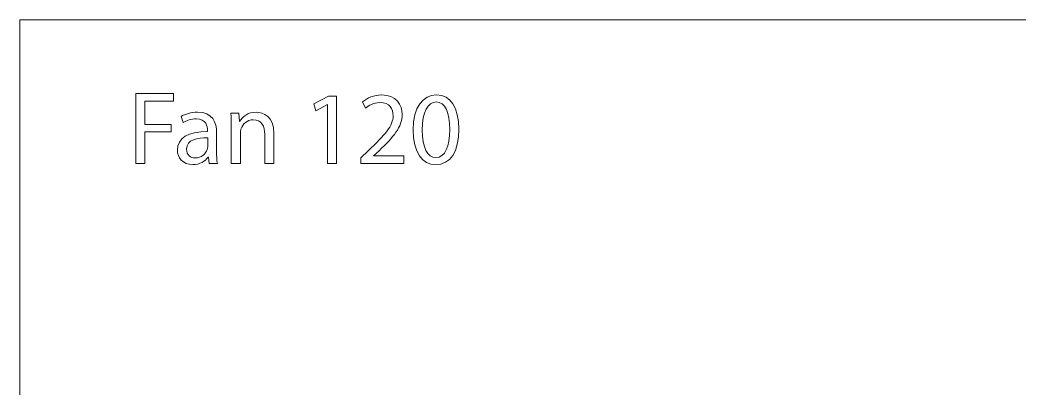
# Model space of a CAD drawing. Header units: millimetres. Extents: x -685 to 442, y -246 to 853.
# Drawn here: x -637.6 to -365.4, y 713.5 to 814 of the extents above; entities that cross this region are included whole.
import ezdxf

# ---------------------------------------------------------------- set-up
doc = ezdxf.new("R2010")
doc.units = ezdxf.units.MM
doc.header["$MEASUREMENT"] = 0
doc.layers.add('Layer 1', color=7, linetype='Continuous')

# ---------------------------------------------------------------- blocks, each defined once
blk = doc.blocks.new('block 114')
at = {"layer": 'Layer 1', "lineweight": 0}
for points in [[(-606.05, 793.93), (-595.81, 793.93), (-595.81, 791.87), (-603.6, 791.87), (-603.6, 785.55), (-596.4, 785.55), (-596.4, 783.52), (-603.6, 783.52), (-603.6, 774.91), (-606.05, 774.91), (-606.05, 793.93)], [(-553.82, 790.94), (-553.87, 790.94), (-557.06, 789.22), (-557.54, 791.11), (-553.53, 793.25), (-551.42, 793.25), (-551.42, 774.91), (-553.82, 774.91), (-553.82, 790.94)]]:
    blk.add_lwpolyline(points, dxfattribs=at)
for points, knots in [([(-544.73, 774.91), (-544.73, 774.91), (-544.73, 776.43), (-544.73, 776.43), (-544.73, 776.43), (-542.78, 778.32), (-542.78, 778.32), (-538.1, 782.78), (-535.98, 785.15), (-535.95, 787.92), (-535.95, 789.78), (-536.85, 791.5), (-539.59, 791.5), (-541.26, 791.5), (-542.64, 790.66), (-543.49, 789.95), (-543.49, 789.95), (-544.28, 791.7), (-544.28, 791.7), (-543.01, 792.77), (-541.2, 793.56), (-539.08, 793.56), (-535.13, 793.56), (-533.47, 790.86), (-533.47, 788.23), (-533.47, 784.84), (-535.92, 782.11), (-539.79, 778.38), (-539.79, 778.38), (-541.26, 777.03), (-541.26, 777.03), (-541.26, 777.03), (-541.26, 776.97), (-541.26, 776.97), (-541.26, 776.97), (-533.02, 776.97), (-533.02, 776.97), (-533.02, 776.97), (-533.02, 774.91), (-533.02, 774.91), (-533.02, 774.91), (-544.73, 774.91), (-544.73, 774.91)], [0, 0, 0, 0, 1, 1, 1, 2, 2, 2, 3, 3, 3, 4, 4, 4, 5, 5, 5, 6, 6, 6, 7, 7, 7, 8, 8, 8, 9, 9, 9, 10, 10, 10, 11, 11, 11, 12, 12, 12, 13, 13, 13, 14, 14, 14, 14]), ([(-518.06, 784.28), (-518.06, 778.04), (-520.37, 774.6), (-524.44, 774.6), (-528.02, 774.6), (-530.45, 777.96), (-530.51, 784.03), (-530.51, 790.18), (-527.85, 793.56), (-524.13, 793.56), (-520.26, 793.56), (-518.06, 790.12), (-518.06, 784.28)], [0, 0, 0, 0, 1, 1, 1, 2, 2, 2, 3, 3, 3, 4, 4, 4, 4]), ([(-528.02, 784), (-528.02, 779.23), (-526.55, 776.52), (-524.3, 776.52), (-521.76, 776.52), (-520.54, 779.48), (-520.54, 784.17), (-520.54, 788.68), (-521.7, 791.65), (-524.27, 791.65), (-526.44, 791.65), (-528.02, 788.99), (-528.02, 784)], [0, 0, 0, 0, 1, 1, 1, 2, 2, 2, 3, 3, 3, 4, 4, 4, 4]), ([(-586.1, 774.91), (-586.1, 774.91), (-586.3, 776.63), (-586.3, 776.63), (-586.3, 776.63), (-586.38, 776.63), (-586.38, 776.63), (-587.15, 775.56), (-588.61, 774.6), (-590.56, 774.6), (-593.33, 774.6), (-594.74, 776.55), (-594.74, 778.52), (-594.74, 781.82), (-591.8, 783.63), (-586.52, 783.6), (-586.52, 783.6), (-586.52, 783.88), (-586.52, 783.88), (-586.52, 785.01), (-586.84, 787.05), (-589.63, 787.05), (-590.9, 787.05), (-592.23, 786.65), (-593.19, 786.03), (-593.19, 786.03), (-593.75, 787.67), (-593.75, 787.67), (-592.62, 788.4), (-590.98, 788.88), (-589.26, 788.88), (-585.09, 788.88), (-584.07, 786.03), (-584.07, 783.29), (-584.07, 783.29), (-584.07, 778.18), (-584.07, 778.18), (-584.07, 777), (-584.01, 775.84), (-583.84, 774.91), (-583.84, 774.91), (-586.1, 774.91), (-586.1, 774.91)], [0, 0, 0, 0, 1, 1, 1, 2, 2, 2, 3, 3, 3, 4, 4, 4, 5, 5, 5, 6, 6, 6, 7, 7, 7, 8, 8, 8, 9, 9, 9, 10, 10, 10, 11, 11, 11, 12, 12, 12, 13, 13, 13, 14, 14, 14, 14]), ([(-580.06, 784.87), (-580.06, 786.28), (-580.09, 787.44), (-580.18, 788.57), (-580.18, 788.57), (-577.97, 788.57), (-577.97, 788.57), (-577.97, 788.57), (-577.83, 786.31), (-577.83, 786.31), (-577.83, 786.31), (-577.78, 786.31), (-577.78, 786.31), (-577.1, 787.61), (-575.52, 788.88), (-573.26, 788.88), (-571.37, 788.88), (-568.43, 787.75), (-568.43, 783.07), (-568.43, 783.07), (-568.43, 774.91), (-568.43, 774.91), (-568.43, 774.91), (-570.92, 774.91), (-570.92, 774.91), (-570.92, 774.91), (-570.92, 782.78), (-570.92, 782.78), (-570.92, 784.99), (-571.74, 786.82), (-574.08, 786.82), (-575.72, 786.82), (-576.99, 785.66), (-577.41, 784.28), (-577.52, 783.97), (-577.58, 783.55), (-577.58, 783.12), (-577.58, 783.12), (-577.58, 774.91), (-577.58, 774.91), (-577.58, 774.91), (-580.06, 774.91), (-580.06, 774.91), (-580.06, 774.91), (-580.06, 784.87), (-580.06, 784.87)], [0, 0, 0, 0, 1, 1, 1, 2, 2, 2, 3, 3, 3, 4, 4, 4, 5, 5, 5, 6, 6, 6, 7, 7, 7, 8, 8, 8, 9, 9, 9, 10, 10, 10, 11, 11, 11, 12, 12, 12, 13, 13, 13, 14, 14, 14, 15, 15, 15, 15]), ([(-586.47, 781.88), (-589.18, 781.94), (-592.25, 781.46), (-592.25, 778.8), (-592.25, 777.2), (-591.18, 776.43), (-589.91, 776.43), (-588.13, 776.43), (-587, 777.56), (-586.61, 778.72), (-586.52, 778.97), (-586.47, 779.26), (-586.47, 779.51), (-586.47, 779.51), (-586.47, 781.88), (-586.47, 781.88)], [0, 0, 0, 0, 1, 1, 1, 2, 2, 2, 3, 3, 3, 4, 4, 4, 5, 5, 5, 5])]:
    blk.add_open_spline(points, degree=3, knots=knots, dxfattribs=at)

msp = doc.modelspace()

# ---------------------------------------------------------------- linework, layer by layer
at = {"layer": 'Layer 1', "lineweight": 0}
msp.add_lwpolyline([(442.37, -246.04), (-637.63, -246.04), (-637.63, 813.96), (442.37, 813.96), (442.37, -246.04)], dxfattribs=at)

# ---------------------------------------------------------------- block references
at = {"layer": 'Layer 1'}
msp.add_blockref('block 114', (0, 0), dxfattribs=at)

doc.saveas('drawing.dxf')
